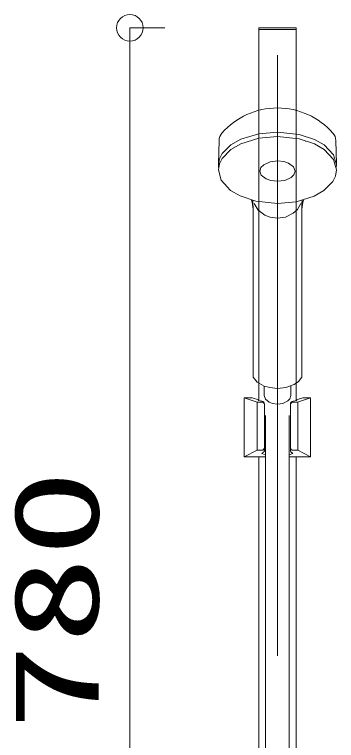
# Model space of a CAD drawing. Units: millimetres on the paper. Extents: x -305 to 305, y -152 to 152.
# Drawn here: x -228.86 to -221.59, y 74.53 to 90.91 of the extents above; entities that cross this region are included whole.
import ezdxf
from ezdxf.enums import TextEntityAlignment as Align

# ---------------------------------------------------------------- set-up
doc = ezdxf.new("R2010")
doc.units = ezdxf.units.MM
doc.linetypes.add('LONG_CHAIN', pattern=[21, 18, -1, 1, -1])
doc.layers.add('0-0_0', color=7, linetype='Continuous', lineweight=9)
doc.layers.add('0-1_VIEW0001', color=7, linetype='Continuous', lineweight=9)
doc.styles.add('ＭＳ ゴシック', font='')
doc.styles.get('ＭＳ ゴシック').set_extended_font_data('MS Gothic')

# ---------------------------------------------------------------- blocks, each defined once
blk = doc.blocks.new('_ORIGIN')
at = {"layer": '0-0_0'}
blk.add_line((0, 0), (-1, 0), dxfattribs=at)
blk.add_circle((0, 0), 0.5, dxfattribs=at)

msp = doc.modelspace()

# ---------------------------------------------------------------- linework, layer by layer
at = {"layer": '0-0_0'}
for p, q in [((-225.465, 90.608), (-226.256, 90.608)), ((-226.256, 90.008), (-226.256, 65.208))]:
    msp.add_line(p, q, dxfattribs=at)
at = {"layer": '0-1_VIEW0001', "color": 2}
for p, q in [((-222.501, 90.608), (-223.348, 90.608)), ((-223.348, 82.21), (-223.348, 90.608)), ((-222.501, 82.21), (-222.501, 90.608)), ((-222.501, 90.568), (-223.348, 90.568)), ((-223.381, 82.163), (-223.675, 82.258)), ((-223.349, 82.21), (-223.497, 82.258)), ((-222.5, 82.21), (-222.352, 82.258)), ((-222.469, 82.163), (-222.175, 82.258)), ((-222.175, 82.258), (-222.352, 82.258)), ((-223.383, 82.164), (-223.383, 81.076)), ((-223.381, 82.163), (-223.283, 82.163)), ((-223.216, 82.115), (-223.216, 81.081)), ((-222.633, 82.115), (-222.633, 81.081)), ((-222.469, 82.163), (-222.566, 82.163)), ((-222.466, 82.164), (-222.466, 81.076)), ((-223.383, 81.076), (-223.675, 80.925)), ((-223.191, 80.925), (-223.675, 80.925)), ((-223.383, 81.076), (-223.283, 81.076)), ((-223.348, 64.275), (-223.348, 80.925)), ((-222.175, 80.925), (-222.658, 80.925)), ((-222.466, 81.076), (-222.566, 81.076)), ((-222.501, 64.275), (-222.501, 80.925)), ((-222.466, 81.076), (-222.175, 80.925))]:
    msp.add_line(p, q, dxfattribs=at)
at = {"layer": '0-1_VIEW0001', "color": 4, "linetype": 'LONG_CHAIN'}
msp.add_line((-222.925, 76.436), (-222.925, 89.988), dxfattribs=at)
at = {"layer": '0-1_VIEW0001'}
for p, q in [((-224.257, 87.54), (-224.243, 88.063)), ((-221.593, 87.54), (-221.606, 88.063)), ((-223.475, 86.483), (-223.475, 86.483)), ((-223.475, 86.205), (-223.475, 86.466)), ((-222.375, 86.483), (-222.375, 86.483)), ((-222.375, 86.205), (-222.375, 86.466)), ((-223.475, 82.725), (-223.475, 86.205)), ((-222.375, 86.205), (-222.375, 82.728)), ((-223.225, 82.525), (-223.225, 82.32)), ((-222.925, 82.394), (-222.925, 82.407)), ((-222.625, 82.526), (-222.625, 82.32))]:
    msp.add_line(p, q, dxfattribs=at)
at = {"layer": '0-1_VIEW0001', "color": 6}
for p, q in [((-223.191, 67.538), (-223.191, 81.863)), ((-222.658, 81.862), (-222.658, 67.538))]:
    msp.add_line(p, q, dxfattribs=at)
at = {"layer": '0-1_VIEW0001'}
for points in [[(-221.596, 87.459), (-221.592, 87.516), (-221.658, 87.745), (-221.869, 87.967), (-222.085, 88.09), (-222.434, 88.203), (-222.925, 88.255), (-223.347, 88.217), (-223.753, 88.095), (-223.976, 87.971), (-224.176, 87.771), (-224.235, 87.651), (-224.258, 87.516), (-224.254, 87.459)], [(-223.482, 86.715), (-223.477, 86.647), (-223.475, 86.556), (-223.475, 86.466)], [(-222.367, 86.715), (-222.373, 86.646), (-222.375, 86.555), (-222.375, 86.466)], [(-223.452, 86.645), (-223.362, 86.495), (-223.209, 86.379), (-223.088, 86.333), (-222.925, 86.312), (-222.741, 86.339), (-222.567, 86.424), (-222.474, 86.51), (-222.397, 86.645)], [(-223.475, 82.725), (-223.381, 82.611), (-223.222, 82.524), (-223.096, 82.489), (-222.926, 82.473), (-222.732, 82.494), (-222.549, 82.559), (-222.453, 82.625), (-222.375, 82.728)], [(-223.224, 82.32), (-223.225, 82.309), (-223.198, 82.229), (-223.114, 82.159), (-223.035, 82.13), (-222.925, 82.116), (-222.801, 82.134), (-222.692, 82.188), (-222.646, 82.238), (-222.625, 82.309), (-222.625, 82.32)]]:
    msp.add_lwpolyline(points, dxfattribs=at)
for points in [[(-222.925, 86.645), (-222.503, 86.684), (-222.096, 86.809), (-221.874, 86.936), (-221.674, 87.141), (-221.614, 87.264), (-221.592, 87.401), (-221.658, 87.636), (-221.869, 87.862), (-222.085, 87.988), (-222.434, 88.104), (-222.925, 88.157), (-223.347, 88.118), (-223.753, 87.993), (-223.976, 87.866), (-224.176, 87.662), (-224.235, 87.539), (-224.258, 87.401), (-224.192, 87.167), (-223.981, 86.94), (-223.765, 86.814), (-223.415, 86.699)], [(-222.925, 87.146), (-222.759, 87.166), (-222.614, 87.23), (-222.553, 87.291), (-222.525, 87.375), (-222.561, 87.47), (-222.673, 87.553), (-222.778, 87.588), (-222.925, 87.604), (-223.09, 87.584), (-223.235, 87.52), (-223.297, 87.459), (-223.325, 87.375), (-223.289, 87.28), (-223.177, 87.197), (-223.072, 87.162)]]:
    msp.add_lwpolyline(points, close=True, dxfattribs=at)
at = {"layer": '0-1_VIEW0001', "color": 2}
for points in [[(-223.497, 82.258), (-223.675, 82.258), (-223.675, 80.925), (-223.262, 80.925)], [(-222.587, 80.925), (-222.175, 80.925), (-222.175, 82.258), (-222.352, 82.258)], [(-223.349, 82.21), (-223.363, 82.202), (-223.273, 82.182)], [(-222.571, 82.182), (-222.486, 82.202), (-222.5, 82.21)], [(-223.261, 81.018), (-223.275, 81.005), (-223.191, 80.974)], [(-222.658, 80.974), (-222.575, 81.005), (-222.59, 81.019)]]:
    msp.add_lwpolyline(points, dxfattribs=at)
at = {"layer": '0-1_VIEW0001'}
for centre, radius, start, end in [((-222.925, 87.132), 1.667, 41.2993, 138.7007), ((-223.977, 88.056), 0.267, 138.7007, 178.5), ((-221.873, 88.056), 0.267, 1.5, 41.2993), ((-222.284, 88.062), 0.0167, 227.3087, 235), ((-224.472, 86.446), 1, 3.8129, 16.0401), ((-221.377, 86.446), 1, 163.9599, 176.1871)]:
    msp.add_arc(centre, radius, start, end, dxfattribs=at)
at = {"layer": '0-1_VIEW0001', "color": 2}
for centre, start, end in [((-223.283, 82.097), 8.1188, 90), ((-223.283, 82.115), 0, 83.7776), ((-222.566, 82.115), 93.719, 180), ((-222.566, 82.097), 90, 171.8812), ((-223.283, 81.143), 270, 0), ((-222.566, 81.143), 180, 270), ((-223.283, 81.081), 289.0986, 0), ((-222.566, 81.081), 180, 250.9014)]:
    msp.add_arc(centre, 0.0667, start, end, dxfattribs=at)

# ---------------------------------------------------------------- block references
at = {"layer": '0-0_0', "xscale": 0.6, "yscale": 0.6, "rotation": 90}
msp.add_blockref('_ORIGIN', (-226.256, 90.608), dxfattribs=at)

# ---------------------------------------------------------------- texts
at = {"layer": '0-0_0', "style": 'ＭＳ ゴシック', "width": 1.5}
msp.add_text('780', height=1.921, rotation=90, dxfattribs=at).set_placement((-226.386, 74.752), align=Align.BOTTOM_LEFT)

doc.saveas('drawing.dxf')
